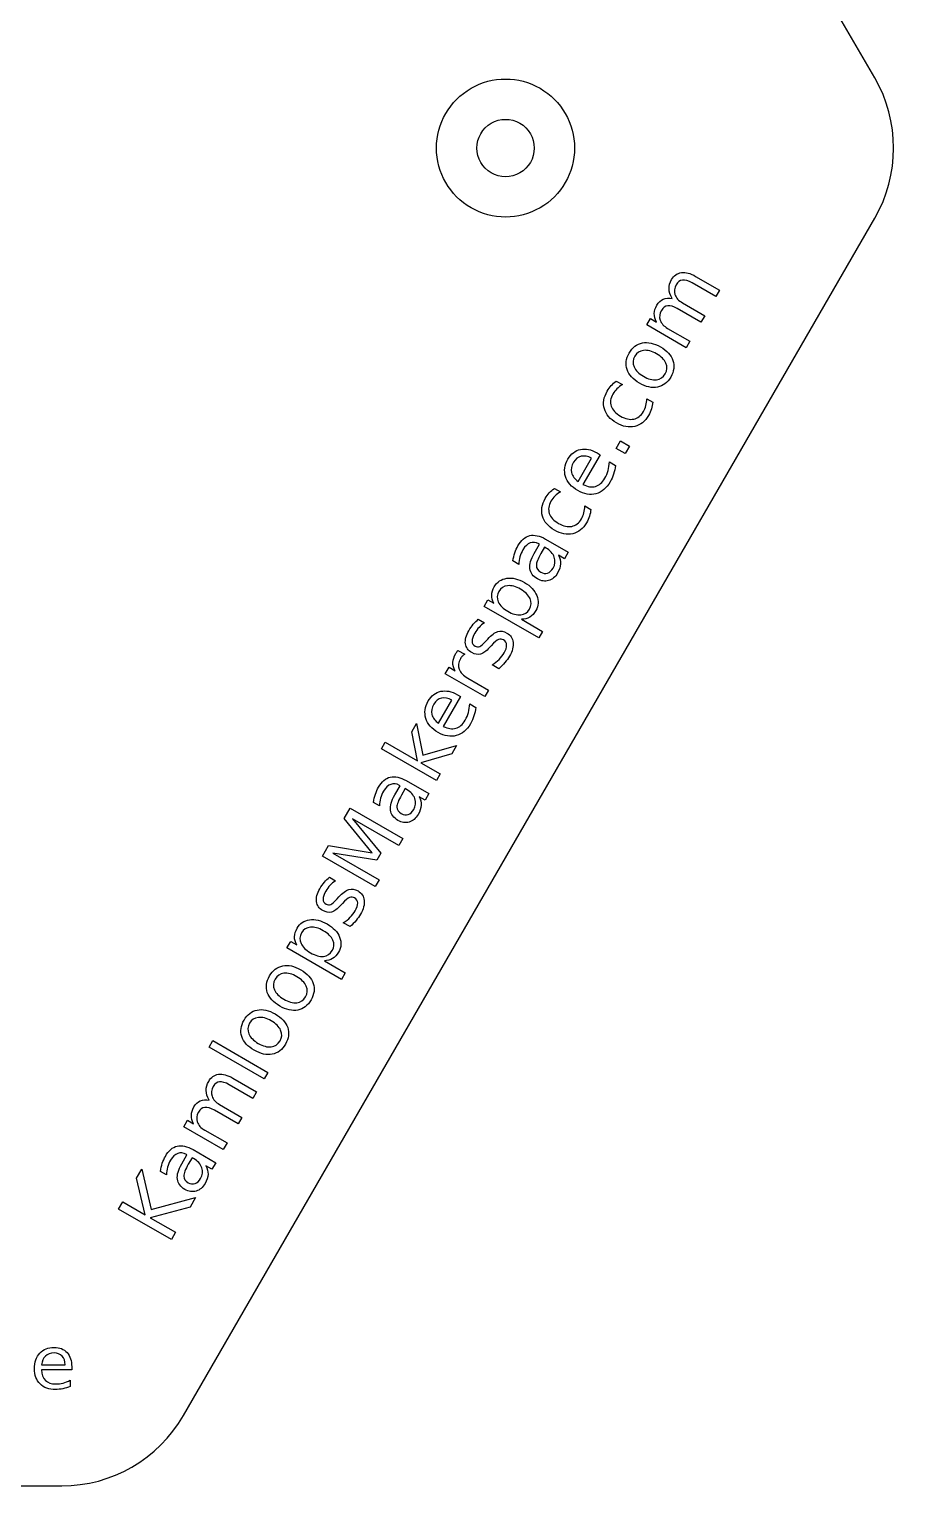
# Model space of a CAD drawing. Extents: x 0 to 264, y -3 to 282.
# Drawn here: x 62.16 to 86.96, y 134.18 to 175.67 of the extents above; entities that cross this region are included whole.
import ezdxf

# ---------------------------------------------------------------- set-up
doc = ezdxf.new("R2010")
doc.units = 0
doc.layers.add('Layer_1', color=7, linetype='CONTINUOUS')

msp = doc.modelspace()

# ---------------------------------------------------------------- linework, layer by layer
at = {"layer": 'Layer_1', "color": 7}
for p, q in [((86.241596, 174.288169), (66.550996, 208.393289)), ((74.908991, 172.288159), (74.908991, 172.288159)), ((66.550996, 136.183049), (86.241596, 170.288169)), ((23.705706, 134.183049), (63.086896, 134.183049))]:
    msp.add_line(p, q, dxfattribs=at)
at = {"layer": 'Layer_1', "color": 5}
msp.add_line((73.760375, 172.288159), (73.760375, 172.288159), dxfattribs=at)
at = {"layer": 'Layer_1', "color": 3}
for p, q in [((81.140674, 168.633449), (81.819972, 168.241256)), ((81.712641, 168.055353), (81.039371, 168.444065)), ((81.819972, 168.241256), (81.712641, 168.055353)), ((80.471945, 168.006596), (80.471949, 168.006617)), ((81.292015, 167.326808), (80.618745, 167.71552)), ((80.763256, 167.879958), (81.399347, 167.512711)), ((79.745922, 167.248044), (79.853253, 167.433948)), ((80.871386, 166.598257), (79.745922, 167.248044)), ((79.853253, 167.433948), (80.028102, 167.332999)), ((81.399347, 167.512711), (81.292015, 167.326808)), ((80.342627, 167.151408), (80.978718, 166.784161)), ((79.248277, 166.448769), (79.248277, 166.448769)), ((80.978718, 166.784161), (80.871386, 166.598257)), ((79.405042, 166.358261), (79.405042, 166.358261)), ((78.879977, 165.648494), (78.880017, 165.64847)), ((78.880017, 165.64847), (79.052859, 165.54868)), ((79.748245, 165.147199), (79.919073, 165.048572)), ((78.876229, 163.731998), (78.998647, 163.944032)), ((78.998647, 163.944032), (79.253888, 163.796668)), ((78.42266, 163.554406), (77.931836, 162.704274)), ((78.332213, 163.606625), (78.332219, 163.606622)), ((78.332219, 163.606622), (78.42266, 163.554406)), ((79.13147, 163.584634), (78.876229, 163.731998)), ((79.253888, 163.796668), (79.13147, 163.584634)), ((77.791646, 162.793258), (78.171229, 163.45304)), ((78.68411, 163.34584), (78.858959, 163.244891)), ((77.116264, 162.593654), (77.116305, 162.59363)), ((77.116305, 162.59363), (77.289146, 162.49384)), ((77.984532, 162.092359), (78.15536, 161.993731)), ((76.543623, 160.743012), (76.693305, 161.002268)), ((76.693305, 161.002268), (76.675187, 161.012729)), ((76.868364, 161.147728), (77.510482, 160.777)), ((76.868398, 161.147708), (76.868364, 161.147728)), ((76.838014, 160.91872), (76.731816, 160.734846)), ((76.879197, 160.894943), (76.838014, 160.91872)), ((77.403732, 160.592103), (77.232904, 160.690731)), ((77.510482, 160.777), (77.403732, 160.592103)), ((76.105835, 160.430352), (75.935007, 160.52898)), ((75.118511, 159.233135), (75.225843, 159.419038)), ((75.225843, 159.419038), (75.396671, 159.320411)), ((76.152762, 159.722623), (76.152762, 159.722623)), ((76.672053, 158.336197), (75.118511, 159.233135)), ((74.950354, 158.865299), (75.125202, 158.76435)), ((74.950362, 158.865287), (74.950354, 158.865299)), ((76.18247, 158.86673), (76.182487, 158.86672)), ((76.182487, 158.86672), (76.779385, 158.522101)), ((76.779385, 158.522101), (76.672053, 158.336197)), ((75.173255, 158.248893), (75.223899, 158.304067)), ((75.320657, 158.114218), (75.268457, 158.058608)), ((74.372009, 157.979965), (74.562658, 157.871221)), ((74.009261, 157.311789), (74.116592, 157.497693)), ((75.134725, 156.662002), (74.009261, 157.311789)), ((74.116592, 157.497693), (74.291441, 157.396744)), ((75.5397, 157.45852), (75.348769, 157.568754)), ((74.649174, 157.190207), (75.242057, 156.847906)), ((75.242057, 156.847906), (75.134725, 156.662002)), ((73.814013, 155.903795), (74.193597, 156.563578)), ((74.445028, 156.664944), (73.954207, 155.814817)), ((74.354581, 156.717163), (74.354586, 156.71716)), ((74.354586, 156.71716), (74.445028, 156.664944)), ((74.706481, 156.456384), (74.881329, 156.355435)), ((73.056594, 155.661789), (73.192933, 155.897935)), ((73.223437, 154.829893), (73.056594, 155.661789)), ((73.192933, 155.897935), (73.374867, 154.997031)), ((72.19262, 155.177163), (72.299952, 155.363067)), ((72.299952, 155.363067), (73.223437, 154.829893)), ((73.374867, 154.997031), (74.332903, 155.273271)), ((74.332903, 155.273271), (74.193662, 155.032099)), ((73.756216, 154.274421), (72.19262, 155.177163)), ((74.193662, 155.032099), (73.313878, 154.777677)), ((73.313878, 154.777677), (73.863548, 154.460325)), ((73.863548, 154.460325), (73.756216, 154.274421)), ((72.572954, 153.865611), (72.722636, 154.124868)), ((72.722636, 154.124868), (72.704518, 154.135328)), ((72.867345, 154.04132), (72.761147, 153.857446)), ((72.908528, 154.017543), (72.867345, 154.04132)), ((72.897695, 154.270327), (73.539813, 153.8996)), ((72.897729, 154.270307), (72.897695, 154.270327)), ((72.135166, 153.552952), (71.964338, 153.65158)), ((73.433063, 153.714703), (73.262235, 153.81333)), ((73.539813, 153.8996), (73.433063, 153.714703)), ((71.128084, 153.187124), (71.302715, 153.489594)), ((71.926834, 152.212806), (71.128084, 153.187124)), ((71.302715, 153.489594), (72.803001, 152.623403)), ((72.688709, 152.425444), (71.371307, 153.186046)), ((71.371307, 153.186046), (72.176942, 152.205069)), ((70.510206, 152.116929), (70.684837, 152.419398)), ((70.684837, 152.419398), (71.926834, 152.212806)), ((72.803001, 152.623403), (72.688709, 152.425444)), ((72.010492, 151.250738), (70.510206, 152.116929)), ((72.05917, 152.001082), (70.806801, 152.208294)), ((70.806801, 152.208294), (72.124203, 151.447691)), ((72.176942, 152.205069), (72.05917, 152.001082)), ((70.708166, 151.517615), (70.883015, 151.416666)), ((70.708174, 151.517602), (70.708166, 151.517615)), ((72.124203, 151.447691), (72.010492, 151.250738)), ((70.931068, 150.901209), (70.981712, 150.956383)), ((71.078469, 150.766534), (71.026269, 150.710924)), ((71.297509, 150.11083), (71.106578, 150.221064)), ((70.536737, 149.995382), (70.536737, 149.995382)), ((69.502486, 149.505893), (69.609818, 149.691797)), ((71.056028, 148.608956), (69.502486, 149.505893)), ((69.609818, 149.691797), (69.780646, 149.593169)), ((70.566444, 149.139489), (70.566462, 149.139479)), ((70.566462, 149.139479), (71.16336, 148.794859)), ((69.004832, 148.706601), (69.004832, 148.706601)), ((69.161597, 148.616093), (69.161597, 148.616093)), ((71.16336, 148.794859), (71.056028, 148.608956)), ((68.278464, 147.448494), (68.278464, 147.448494)), ((68.435229, 147.357986), (68.435229, 147.357986)), ((67.28614, 146.67889), (67.392891, 146.863788)), ((68.849736, 145.776148), (67.28614, 146.67889)), ((67.392891, 146.863788), (68.956487, 145.961045)), ((67.956937, 145.798547), (68.636236, 145.406354)), ((68.956487, 145.961045), (68.849736, 145.776148)), ((68.528904, 145.22045), (67.855634, 145.609163)), ((68.636236, 145.406354), (68.528904, 145.22045)), ((67.288208, 145.171694), (67.288212, 145.171714)), ((68.108278, 144.491905), (67.435008, 144.880618)), ((67.579519, 145.045056), (68.21561, 144.677809)), ((66.562185, 144.413142), (66.669516, 144.599045)), ((67.687649, 143.763354), (66.562185, 144.413142)), ((66.669516, 144.599045), (66.844365, 144.498096)), ((68.21561, 144.677809), (68.108278, 144.491905)), ((67.15889, 144.316505), (67.794981, 143.949258)), ((66.504397, 143.354562), (66.654079, 143.613818)), ((66.654079, 143.613818), (66.635961, 143.624279)), ((66.829138, 143.759278), (67.471256, 143.38855)), ((66.829172, 143.759258), (66.829138, 143.759278)), ((67.794981, 143.949258), (67.687649, 143.763354)), ((65.214432, 142.944379), (65.365276, 143.205648)), ((65.365276, 143.205648), (65.634767, 142.057237)), ((66.798788, 143.53027), (66.69259, 143.346396)), ((66.839971, 143.506493), (66.798788, 143.53027)), ((67.364506, 143.203653), (67.193678, 143.302281)), ((67.471256, 143.38855), (67.364506, 143.203653)), ((65.459797, 141.905024), (65.214432, 142.944379)), ((66.066609, 143.041902), (65.895781, 143.14053)), ((65.634767, 142.057237), (66.89631, 142.392714)), ((66.89631, 142.392714), (66.741986, 142.125416)), ((64.708525, 142.068122), (64.82572, 142.271109)), ((66.208811, 141.201932), (64.708525, 142.068122)), ((64.82572, 142.271109), (65.459797, 141.905024)), ((66.741986, 142.125416), (65.603494, 141.82206)), ((65.603494, 141.82206), (66.326006, 141.404918)), ((66.326006, 141.404918), (66.208811, 141.201932)), ((63.372007, 137.483738), (62.507766, 137.483738)), ((62.513894, 137.629833), (63.184041, 137.630852)), ((63.372007, 137.575676), (63.372007, 137.483738)), ((63.372007, 137.575676), (63.372007, 137.575676)), ((63.328079, 137.19258), (63.328079, 137.014832))]:
    msp.add_line(p, q, dxfattribs=at)
at = {"layer": 'Layer_1', "color": 5}
for points in [[(74.743337, 173.990699), (75.351596, 174.341877), (76.101001, 174.341877), (76.709261, 173.990699)], [(73.760375, 172.288159), (73.760375, 172.990516), (74.135077, 173.63952), (74.743337, 173.990699)], [(76.709261, 173.990699), (77.31752, 173.63952), (77.692223, 172.990516), (77.692223, 172.288159)], [(74.743337, 170.585619), (74.135077, 170.936797), (73.760375, 171.585802), (73.760375, 172.288159)], [(77.692223, 172.288159), (77.692223, 171.585802), (77.31752, 170.936797), (76.709261, 170.585619)], [(76.709261, 170.585619), (76.101001, 170.23444), (75.351596, 170.23444), (74.743337, 170.585619)]]:
    msp.add_open_spline(points, degree=3, dxfattribs=at)
at = {"layer": 'Layer_1', "color": 7}
for points in [[(86.241596, 170.288169), (86.956127, 171.525773), (86.956127, 173.050564), (86.241596, 174.288169)], [(75.317645, 172.995968), (75.570521, 173.141966), (75.882076, 173.141966), (76.134952, 172.995968)], [(74.908991, 172.288159), (74.908991, 172.580155), (75.064769, 172.84997), (75.317645, 172.995968)], [(76.134952, 172.995968), (76.387828, 172.84997), (76.543606, 172.580155), (76.543606, 172.288159)], [(75.317645, 171.58035), (75.064769, 171.726348), (74.908991, 171.996163), (74.908991, 172.288159)], [(76.543606, 172.288159), (76.543606, 171.996163), (76.387828, 171.726348), (76.134952, 171.58035)], [(76.134952, 171.58035), (75.882076, 171.434352), (75.570521, 171.434352), (75.317645, 171.58035)], [(63.086896, 134.183049), (64.515957, 134.183049), (65.836465, 134.945445), (66.550996, 136.183049)]]:
    msp.add_open_spline(points, degree=3, dxfattribs=at)
at = {"layer": 'Layer_1', "color": 3}
for points in [[(80.383781, 168.278596), (80.381386, 168.36573), (80.405328, 168.452839), (80.455607, 168.539925)], [(80.455607, 168.539925), (80.523293, 168.657162), (80.616709, 168.723814), (80.735852, 168.739882)], [(80.766129, 168.525438), (80.691826, 168.517414), (80.63205, 168.474215), (80.586801, 168.395841)], [(80.735852, 168.739882), (80.854331, 168.756339), (80.989272, 168.720862), (81.140674, 168.633449)], [(81.039371, 168.444065), (80.931513, 168.506337), (80.840433, 168.533461), (80.766129, 168.525438)], [(80.471949, 168.006617), (80.415566, 168.100803), (80.386176, 168.191463), (80.383781, 168.278596)], [(80.586801, 168.395841), (80.531492, 168.300043), (80.519608, 168.205972), (80.551148, 168.113628)], [(80.551148, 168.113628), (80.582687, 168.02128), (80.653389, 167.94339), (80.763256, 167.879958)], [(79.962963, 167.572924), (79.964176, 167.650827), (79.988182, 167.730309), (80.034984, 167.811371)], [(80.034984, 167.811371), (80.08217, 167.8931), (80.142969, 167.950446), (80.21738, 167.983408)], [(80.165013, 167.665283), (80.110476, 167.570823), (80.099314, 167.477228), (80.131526, 167.384496)], [(80.345504, 167.796893), (80.2712, 167.788869), (80.211037, 167.744999), (80.165013, 167.665283)], [(80.21738, 167.983408), (80.292179, 168.017041), (80.377034, 168.024771), (80.471945, 168.006596)], [(80.618745, 167.71552), (80.510216, 167.778179), (80.419136, 167.805304), (80.345504, 167.796893)], [(80.028102, 167.332999), (79.983468, 167.415044), (79.961755, 167.495019), (79.962963, 167.572924)], [(80.131526, 167.384496), (80.163064, 167.292148), (80.233431, 167.214452), (80.342627, 167.151408)], [(79.18574, 165.978418), (79.134219, 166.130536), (79.155065, 166.28732), (79.248277, 166.448769)], [(79.248277, 166.448769), (79.341105, 166.609551), (79.466268, 166.705662), (79.623767, 166.737102)], [(79.657794, 166.524518), (79.54615, 166.512158), (79.461899, 166.456739), (79.405042, 166.358261)], [(79.623767, 166.737102), (79.781262, 166.768545), (79.952458, 166.730891), (80.137355, 166.624141)], [(80.024222, 166.428189), (79.890911, 166.505156), (79.768768, 166.537266), (79.657794, 166.524518)], [(80.291872, 166.158434), (80.247425, 166.260914), (80.158208, 166.350832), (80.024222, 166.428189)], [(80.137355, 166.624141), (80.321585, 166.517776), (80.439794, 166.388341), (80.491983, 166.235838)], [(79.540943, 165.591125), (79.356046, 165.697875), (79.237645, 165.826973), (79.18574, 165.978418)], [(79.405042, 166.358261), (79.347801, 166.259115), (79.341403, 166.158302), (79.385851, 166.055822)], [(79.385851, 166.055822), (79.429627, 165.95373), (79.518841, 165.863812), (79.653495, 165.78607)], [(80.273258, 165.856996), (80.330115, 165.955474), (80.336319, 166.055954), (80.291872, 166.158434)], [(80.491983, 166.235838), (80.5435, 166.083722), (80.522845, 165.927273), (80.430017, 165.766491)], [(78.736607, 165.520914), (78.779324, 165.568601), (78.827114, 165.611128), (78.879977, 165.648494)], [(80.053956, 165.477153), (79.896177, 165.446769), (79.725173, 165.48476), (79.540943, 165.591125)], [(79.653495, 165.78607), (79.788152, 165.708326), (79.910774, 165.675492), (80.02136, 165.687569)], [(80.02136, 165.687569), (80.131663, 165.700704), (80.215629, 165.75718), (80.273258, 165.856996)], [(80.430017, 165.766491), (80.336805, 165.605042), (80.211451, 165.508596), (80.053956, 165.477153)], [(78.540394, 164.858427), (78.49362, 165.02031), (78.520901, 165.18901), (78.622237, 165.364528)], [(78.622237, 165.364528), (78.655112, 165.42147), (78.693236, 165.473599), (78.736607, 165.520914)], [(78.783702, 165.282027), (78.714467, 165.16211), (78.698889, 165.046945), (78.736966, 164.936531)], [(78.897456, 165.428048), (78.852561, 165.384292), (78.814643, 165.335619), (78.783702, 165.282027)], [(79.052859, 165.54868), (78.993893, 165.513054), (78.942092, 165.472843), (78.897456, 165.428048)], [(79.722476, 164.951722), (79.738307, 165.013148), (79.746896, 165.078307), (79.748245, 165.147199)], [(78.886473, 164.457642), (78.702918, 164.563618), (78.587558, 164.697213), (78.540394, 164.858427)], [(78.736966, 164.936531), (78.774377, 164.826503), (78.861749, 164.731844), (78.999082, 164.652555)], [(79.377078, 164.566963), (79.49107, 164.589579), (79.582683, 164.660845), (79.651917, 164.780763)], [(79.651917, 164.780763), (79.682858, 164.834354), (79.706378, 164.891341), (79.722476, 164.951722)], [(79.880486, 164.856477), (79.86081, 164.794592), (79.832987, 164.732497), (79.797016, 164.670194)], [(79.919073, 165.048572), (79.913409, 164.98306), (79.900546, 164.919029), (79.880486, 164.856477)], [(79.404013, 164.358473), (79.239865, 164.320156), (79.067351, 164.353212), (78.886473, 164.457642)], [(78.999082, 164.652555), (79.136416, 164.573265), (79.262414, 164.544735), (79.377078, 164.566963)], [(79.797016, 164.670194), (79.699161, 164.500704), (79.56816, 164.396797), (79.404013, 164.358473)], [(77.504869, 163.42911), (77.592281, 163.580513), (77.710226, 163.671857), (77.858704, 163.703143)], [(77.879733, 163.507442), (77.787727, 163.487318), (77.715423, 163.431701), (77.662822, 163.340593)], [(77.858704, 163.703143), (78.006896, 163.735493), (78.164733, 163.70332), (78.332213, 163.606625)], [(78.171229, 163.45304), (78.069185, 163.50991), (77.97202, 163.528044), (77.879733, 163.507442)], [(77.435013, 162.932163), (77.384116, 163.094642), (77.407401, 163.260291), (77.504869, 163.42911)], [(77.662822, 163.340593), (77.603258, 163.237425), (77.584632, 163.137867), (77.606944, 163.041918)], [(78.554801, 162.880541), (78.5958, 162.951553), (78.62674, 163.025245), (78.647623, 163.101618)], [(78.647623, 163.101618), (78.668892, 163.178662), (78.681055, 163.26007), (78.68411, 163.34584)], [(78.858959, 163.244891), (78.848813, 163.162319), (78.830995, 163.081946), (78.805503, 163.003771)], [(77.787276, 162.530492), (77.60305, 162.636855), (77.485629, 162.770745), (77.435013, 162.932163)], [(77.606944, 163.041918), (77.629643, 162.946632), (77.69121, 162.863745), (77.791646, 162.793258)], [(77.931836, 162.704274), (78.063769, 162.638839), (78.182954, 162.620943), (78.289391, 162.650584)], [(78.289391, 162.650584), (78.395552, 162.681295), (78.484022, 162.757948), (78.554801, 162.880541)], [(78.705172, 162.778985), (78.601517, 162.599448), (78.467074, 162.48726), (78.301844, 162.442419)], [(78.805503, 163.003771), (78.780002, 162.925596), (78.746558, 162.850667), (78.705172, 162.778985)], [(76.776684, 161.803592), (76.729911, 161.965475), (76.757192, 162.134176), (76.858527, 162.309693)], [(76.858527, 162.309693), (76.891403, 162.366636), (76.929525, 162.418763), (76.972894, 162.466074)], [(76.972894, 162.466074), (77.015613, 162.513765), (77.063403, 162.556291), (77.116264, 162.593654)], [(77.133743, 162.373208), (77.08885, 162.329456), (77.050932, 162.280782), (77.019989, 162.227187)], [(77.289146, 162.49384), (77.23018, 162.458213), (77.178379, 162.418002), (77.133743, 162.373208)], [(78.301844, 162.442419), (78.137001, 162.39825), (77.965478, 162.427607), (77.787276, 162.530492)], [(77.019989, 162.227187), (76.950757, 162.107274), (76.93518, 161.99211), (76.973257, 161.881697)], [(76.973257, 161.881697), (77.010667, 161.771669), (77.098039, 161.67701), (77.235373, 161.59772)], [(77.888205, 161.725922), (77.919148, 161.779518), (77.942667, 161.836504), (77.958763, 161.896882)], [(77.958763, 161.896882), (77.974594, 161.958308), (77.983184, 162.023467), (77.984532, 162.092359)], [(78.15536, 161.993731), (78.149698, 161.928224), (78.136836, 161.864192), (78.116773, 161.801636)], [(77.122763, 161.402808), (76.939208, 161.508784), (76.823849, 161.642378), (76.776684, 161.803592)], [(77.235373, 161.59772), (77.372706, 161.518431), (77.498705, 161.4899), (77.613368, 161.512129)], [(77.613368, 161.512129), (77.727361, 161.534744), (77.818973, 161.606009), (77.888205, 161.725922)], [(78.033304, 161.615354), (77.935449, 161.445864), (77.804449, 161.341959), (77.640304, 161.303639)], [(78.116773, 161.801636), (78.097098, 161.739751), (78.069275, 161.677657), (78.033304, 161.615354)], [(76.077696, 160.957082), (76.171684, 161.119873), (76.28409, 161.217094), (76.414915, 161.248745)], [(76.429496, 161.042035), (76.3505, 161.013504), (76.2818, 160.948659), (76.223396, 160.847501)], [(76.414915, 161.248745), (76.545738, 161.280402), (76.696899, 161.246723), (76.868398, 161.147708)], [(76.675187, 161.012729), (76.590106, 161.06185), (76.508209, 161.071619), (76.429496, 161.042035)], [(77.640304, 161.303639), (77.476156, 161.265321), (77.303642, 161.298378), (77.122763, 161.402808)], [(75.935007, 160.52898), (75.94796, 160.611721), (75.966437, 160.68859), (75.990438, 160.759588)], [(75.990438, 160.759588), (76.013799, 160.830957), (76.042885, 160.896788), (76.077696, 160.957082)], [(76.138028, 160.64624), (76.118246, 160.576379), (76.107516, 160.504416), (76.105835, 160.430352)], [(76.223396, 160.847501), (76.186265, 160.783188), (76.157809, 160.716101), (76.138028, 160.64624)], [(76.420787, 160.307467), (76.405595, 160.429679), (76.446541, 160.57486), (76.543623, 160.743012)], [(76.731816, 160.734846), (76.645564, 160.585453), (76.602889, 160.472087), (76.603791, 160.394748)], [(77.115649, 160.633821), (77.078599, 160.738283), (76.999782, 160.825324), (76.879197, 160.894943)], [(77.082034, 160.32497), (77.14121, 160.427467), (77.152415, 160.530418), (77.115649, 160.633821)], [(77.232904, 160.690731), (77.276869, 160.609077), (77.297084, 160.527287), (77.29355, 160.445362)], [(76.634074, 160.015507), (76.507457, 160.088609), (76.436362, 160.185929), (76.420787, 160.307467)], [(76.603791, 160.394748), (76.604694, 160.317408), (76.646345, 160.254952), (76.728745, 160.207378)], [(76.728745, 160.207378), (76.794396, 160.169474), (76.859027, 160.160745), (76.922638, 160.181189)], [(76.922638, 160.181189), (76.98597, 160.202684), (77.039102, 160.250611), (77.082034, 160.32497)], [(77.208368, 160.186377), (77.141843, 160.071153), (77.056699, 159.997941), (76.952935, 159.96674)], [(77.29355, 160.445362), (77.289365, 160.363817), (77.260971, 160.277489), (77.208368, 160.186377)], [(75.332651, 159.552987), (75.334251, 159.631561), (75.358837, 159.712048), (75.406411, 159.794448)], [(75.406411, 159.794448), (75.485316, 159.931115), (75.603592, 160.010657), (75.761239, 160.033074)], [(75.784474, 159.822703), (75.674662, 159.811969), (75.591521, 159.757696), (75.535049, 159.659885)], [(75.761239, 160.033074), (75.919277, 160.056167), (76.086723, 160.016659), (76.263579, 159.914551)], [(76.152762, 159.722623), (76.01677, 159.801138), (75.894008, 159.834498), (75.784474, 159.822703)], [(76.263579, 159.914551), (76.440439, 159.812441), (76.558379, 159.687181), (76.617399, 159.53877)], [(76.952935, 159.96674), (76.848889, 159.936593), (76.742602, 159.952848), (76.634074, 160.015507)], [(75.396671, 159.320411), (75.352111, 159.397944), (75.330771, 159.47547), (75.332651, 159.552987)], [(75.535049, 159.659885), (75.47858, 159.562078), (75.472957, 159.462605), (75.518179, 159.361467)], [(75.518179, 159.361467), (75.563119, 159.261382), (75.653585, 159.172082), (75.789576, 159.093567)], [(76.424585, 159.453135), (76.379365, 159.554277), (76.288757, 159.644106), (76.152762, 159.722623)], [(76.407286, 159.156299), (76.463757, 159.25411), (76.469523, 159.353056), (76.424585, 159.453135)], [(76.617399, 159.53877), (76.676805, 159.391037), (76.667056, 159.248837), (76.588151, 159.11217)], [(75.789576, 159.093567), (75.925572, 159.01505), (76.048476, 158.981161), (76.15829, 158.991899)], [(76.15829, 158.991899), (76.267818, 159.003692), (76.350816, 159.058492), (76.407286, 159.156299)], [(76.416898, 158.926997), (76.350039, 158.886996), (76.271896, 158.866907), (76.18247, 158.86673)], [(76.588151, 159.11217), (76.540578, 159.02977), (76.483493, 158.968046), (76.416898, 158.926997)], [(74.584308, 158.17089), (74.570015, 158.279187), (74.602706, 158.402336), (74.68238, 158.540337)], [(74.68238, 158.540337), (74.721834, 158.608672), (74.763988, 158.670085), (74.808843, 158.724575)], [(74.808843, 158.724575), (74.8537, 158.779069), (74.900873, 158.825973), (74.950362, 158.865287)], [(74.970924, 158.636366), (74.925014, 158.587843), (74.884654, 158.533434), (74.849843, 158.47314)], [(75.125202, 158.76435), (75.068229, 158.727568), (75.016802, 158.684907), (74.970924, 158.636366)], [(75.223899, 158.304067), (75.327852, 158.41912), (75.421475, 158.489223), (75.504769, 158.514378)], [(75.504769, 158.514378), (75.587784, 158.540589), (75.67518, 158.5272), (75.76696, 158.474211)], [(74.764523, 157.916782), (74.658674, 157.977894), (74.598603, 158.062596), (74.584308, 158.17089)], [(74.849843, 158.47314), (74.796855, 158.381361), (74.771089, 158.304233), (74.772546, 158.241758)], [(74.772546, 158.241758), (74.774391, 158.179954), (74.803445, 158.13281), (74.859709, 158.100326)], [(74.859709, 158.100326), (74.902583, 158.075573), (74.94589, 158.072452), (74.989631, 158.090963)], [(74.989631, 158.090963), (75.032701, 158.109861), (75.093909, 158.162505), (75.173255, 158.248893)], [(75.526251, 158.29162), (75.480121, 158.27362), (75.411589, 158.214486), (75.320657, 158.114218)], [(75.671399, 158.276151), (75.621155, 158.305159), (75.572773, 158.310316), (75.526251, 158.29162)], [(75.757403, 158.132711), (75.754337, 158.197005), (75.725669, 158.244818), (75.671399, 158.276151)], [(75.685599, 157.906195), (75.73588, 157.993285), (75.759815, 158.06879), (75.757403, 158.132711)], [(75.76696, 158.474211), (75.87147, 158.413872), (75.930225, 158.324569), (75.943225, 158.206302)], [(75.943225, 158.206302), (75.956613, 158.088705), (75.921535, 157.957557), (75.837993, 157.812858)], [(74.227306, 157.636082), (74.229763, 157.717735), (74.256712, 157.803111), (74.308153, 157.89221)], [(74.308153, 157.89221), (74.315503, 157.904941), (74.324587, 157.91846), (74.335404, 157.932768)], [(74.335404, 157.932768), (74.345454, 157.947518), (74.357656, 157.963251), (74.372009, 157.979965)], [(74.441648, 157.742787), (74.381312, 157.63828), (74.369065, 157.538163), (74.40491, 157.442434)], [(74.497093, 157.817966), (74.477148, 157.797322), (74.458666, 157.772263), (74.441648, 157.742787)], [(74.562658, 157.871221), (74.538618, 157.857389), (74.516763, 157.839637), (74.497093, 157.817966)], [(75.014617, 157.87422), (74.934977, 157.852314), (74.851612, 157.866501), (74.764523, 157.916782)], [(75.268457, 158.058608), (75.178199, 157.957977), (75.093585, 157.896514), (75.014617, 157.87422)], [(75.348769, 157.568754), (75.423728, 157.616585), (75.489397, 157.66844), (75.545775, 157.724319)], [(75.545775, 157.724319), (75.601475, 157.78059), (75.648083, 157.841215), (75.685599, 157.906195)], [(75.837993, 157.812858), (75.803182, 157.752564), (75.760805, 157.693067), (75.710861, 157.634367)], [(74.291441, 157.396744), (74.245539, 157.475053), (74.22416, 157.554832), (74.227306, 157.636082)], [(74.40491, 157.442434), (74.440469, 157.34777), (74.52189, 157.263694), (74.649174, 157.190207)], [(75.710861, 157.634367), (75.661954, 157.575959), (75.6049, 157.517343), (75.5397, 157.45852)], [(73.881074, 156.813686), (74.029265, 156.846033), (74.1871, 156.813858), (74.354581, 156.717163)], [(73.45738, 156.0427), (73.406483, 156.20518), (73.429768, 156.370829), (73.527236, 156.539648)], [(73.527236, 156.539648), (73.614648, 156.691051), (73.732594, 156.782397), (73.881074, 156.813686)], [(73.685192, 156.451136), (73.625628, 156.347968), (73.607001, 156.248408), (73.629311, 156.152456)], [(73.902104, 156.617986), (73.810097, 156.597861), (73.737794, 156.542245), (73.685192, 156.451136)], [(74.193597, 156.563578), (74.091552, 156.620448), (73.994388, 156.638584), (73.902104, 156.617986)], [(74.669993, 156.212162), (74.691261, 156.289202), (74.703423, 156.370609), (74.706481, 156.456384)], [(73.809643, 155.64103), (73.625417, 155.747393), (73.507996, 155.881283), (73.45738, 156.0427)], [(73.629311, 156.152456), (73.652013, 156.057173), (73.71358, 155.974286), (73.814013, 155.903795)], [(74.577172, 155.991085), (74.618168, 156.062093), (74.649109, 156.135785), (74.669993, 156.212162)], [(74.827871, 156.114308), (74.802369, 156.036134), (74.768927, 155.961207), (74.727543, 155.889528)], [(74.881329, 156.355435), (74.871184, 156.272863), (74.853364, 156.192488), (74.827871, 156.114308)], [(74.324211, 155.552957), (74.159368, 155.508788), (73.987845, 155.538145), (73.809643, 155.64103)], [(73.954207, 155.814817), (74.086139, 155.749383), (74.205323, 155.731484), (74.311758, 155.761122)], [(74.311758, 155.761122), (74.417919, 155.791833), (74.50639, 155.868487), (74.577172, 155.991085)], [(74.727543, 155.889528), (74.623885, 155.709988), (74.489441, 155.597798), (74.324211, 155.552957)], [(72.107027, 154.079681), (72.201012, 154.242468), (72.313419, 154.339689), (72.444246, 154.371344)], [(72.444246, 154.371344), (72.575069, 154.403001), (72.72623, 154.369322), (72.897729, 154.270307)], [(72.019769, 153.882188), (72.04313, 153.953556), (72.072216, 154.019387), (72.107027, 154.079681)], [(72.252727, 153.9701), (72.215596, 153.905787), (72.18714, 153.8387), (72.167359, 153.768839)], [(72.458826, 154.164635), (72.379831, 154.136104), (72.311131, 154.071259), (72.252727, 153.9701)], [(72.704518, 154.135328), (72.619437, 154.184449), (72.53754, 154.194218), (72.458826, 154.164635)], [(73.14498, 153.756421), (73.10793, 153.860883), (73.029113, 153.947923), (72.908528, 154.017543)], [(71.964338, 153.65158), (71.977289, 153.734316), (71.995766, 153.811186), (72.019769, 153.882188)], [(72.167359, 153.768839), (72.147575, 153.698974), (72.136844, 153.627012), (72.135166, 153.552952)], [(72.450118, 153.430067), (72.434926, 153.552278), (72.475872, 153.69746), (72.572954, 153.865611)], [(72.761147, 153.857446), (72.674895, 153.708053), (72.63222, 153.594686), (72.633122, 153.517347)], [(73.111364, 153.44757), (73.170541, 153.550067), (73.181746, 153.653017), (73.14498, 153.756421)], [(73.322881, 153.567962), (73.318694, 153.486413), (73.2903, 153.400084), (73.237699, 153.308976)], [(73.262235, 153.81333), (73.306198, 153.731672), (73.326413, 153.649883), (73.322881, 153.567962)], [(72.663405, 153.138106), (72.536788, 153.211208), (72.465693, 153.308528), (72.450118, 153.430067)], [(72.633122, 153.517347), (72.634025, 153.440008), (72.675676, 153.377551), (72.758076, 153.329977)], [(72.982263, 153.089334), (72.878219, 153.05919), (72.771933, 153.075447), (72.663405, 153.138106)], [(72.758076, 153.329977), (72.823727, 153.292074), (72.888357, 153.283342), (72.951965, 153.303783)], [(72.951965, 153.303783), (73.015298, 153.325278), (73.068431, 153.373207), (73.111364, 153.44757)], [(73.237699, 153.308976), (73.171174, 153.193752), (73.086029, 153.120538), (72.982263, 153.089334)], [(70.566656, 151.37689), (70.611513, 151.431384), (70.658686, 151.478288), (70.708174, 151.517602)], [(70.34212, 150.823206), (70.327827, 150.931503), (70.360518, 151.054652), (70.440193, 151.192653)], [(70.440193, 151.192653), (70.479644, 151.260984), (70.521798, 151.322397), (70.566656, 151.37689)], [(70.607656, 151.125456), (70.554667, 151.033676), (70.528901, 150.956549), (70.530359, 150.894074)], [(70.728736, 151.288682), (70.682827, 151.240158), (70.642467, 151.18575), (70.607656, 151.125456)], [(70.883015, 151.416666), (70.826041, 151.379884), (70.774615, 151.337222), (70.728736, 151.288682)], [(70.981712, 150.956383), (71.085664, 151.071435), (71.179288, 151.141539), (71.262582, 151.166693)], [(71.262582, 151.166693), (71.345596, 151.192904), (71.432993, 151.179515), (71.524772, 151.126526)], [(71.524772, 151.126526), (71.629282, 151.066188), (71.688038, 150.976884), (71.701038, 150.858617)], [(70.522335, 150.569098), (70.416487, 150.630209), (70.356415, 150.714912), (70.34212, 150.823206)], [(70.530359, 150.894074), (70.532203, 150.83227), (70.561258, 150.785126), (70.617522, 150.752642)], [(70.617522, 150.752642), (70.660395, 150.727889), (70.703703, 150.724767), (70.747444, 150.743278)], [(70.747444, 150.743278), (70.790514, 150.762177), (70.851722, 150.81482), (70.931068, 150.901209)], [(71.026269, 150.710924), (70.936011, 150.610292), (70.851398, 150.54883), (70.772429, 150.526536)], [(71.284064, 150.943936), (71.237911, 150.925897), (71.16938, 150.866763), (71.078469, 150.766534)], [(71.429212, 150.928466), (71.378968, 150.957475), (71.330585, 150.962631), (71.284064, 150.943936)], [(71.515216, 150.785027), (71.51215, 150.84932), (71.483482, 150.897133), (71.429212, 150.928466)], [(71.443412, 150.558511), (71.493693, 150.645601), (71.517628, 150.721106), (71.515216, 150.785027)], [(71.701038, 150.858617), (71.714425, 150.741021), (71.679347, 150.609871), (71.595802, 150.465167)], [(69.790386, 150.067207), (69.869288, 150.20387), (69.987564, 150.283412), (70.145214, 150.305833)], [(70.145214, 150.305833), (70.303251, 150.328926), (70.470698, 150.289418), (70.647554, 150.18731)], [(70.772429, 150.526536), (70.69279, 150.504629), (70.609425, 150.518817), (70.522335, 150.569098)], [(71.106578, 150.221064), (71.181539, 150.268898), (71.247209, 150.320755), (71.303588, 150.376634)], [(71.46867, 150.286677), (71.419765, 150.228272), (71.362712, 150.169657), (71.297509, 150.11083)], [(71.303588, 150.376634), (71.359287, 150.432905), (71.405895, 150.493531), (71.443412, 150.558511)], [(71.595802, 150.465167), (71.560993, 150.404877), (71.518616, 150.34538), (71.46867, 150.286677)], [(69.780646, 149.593169), (69.736086, 149.670703), (69.714746, 149.748229), (69.716626, 149.825746)], [(69.716626, 149.825746), (69.718225, 149.90432), (69.742812, 149.984807), (69.790386, 150.067207)], [(69.919024, 149.932644), (69.862555, 149.834837), (69.856931, 149.735364), (69.902154, 149.634226)], [(70.168448, 150.095462), (70.058637, 150.084728), (69.975495, 150.030455), (69.919024, 149.932644)], [(70.536737, 149.995382), (70.400745, 150.073897), (70.277982, 150.107257), (70.168448, 150.095462)], [(70.80856, 149.725894), (70.76334, 149.827036), (70.672732, 149.916865), (70.536737, 149.995382)], [(70.647554, 150.18731), (70.824414, 150.0852), (70.942354, 149.95994), (71.001374, 149.811529)], [(71.001374, 149.811529), (71.060778, 149.663792), (71.051028, 149.521592), (70.972126, 149.384929)], [(69.902154, 149.634226), (69.947094, 149.534141), (70.037559, 149.44484), (70.173551, 149.366326)], [(70.542265, 149.264658), (70.651793, 149.276451), (70.734791, 149.331251), (70.79126, 149.429058)], [(70.79126, 149.429058), (70.847732, 149.526869), (70.853498, 149.625814), (70.80856, 149.725894)], [(70.972126, 149.384929), (70.924552, 149.302529), (70.867468, 149.240805), (70.800873, 149.199756)], [(69.004832, 148.706601), (69.097659, 148.867383), (69.222823, 148.963494), (69.380321, 148.994934)], [(69.380321, 148.994934), (69.537817, 149.026377), (69.709013, 148.988723), (69.89391, 148.881973)], [(70.173551, 149.366326), (70.309546, 149.287809), (70.432451, 149.253919), (70.542265, 149.264658)], [(70.800873, 149.199756), (70.734013, 149.159754), (70.655871, 149.139665), (70.566444, 149.139489)], [(68.942295, 148.23625), (68.890774, 148.388368), (68.911619, 148.545152), (69.004832, 148.706601)], [(69.161597, 148.616093), (69.104355, 148.516947), (69.097958, 148.416134), (69.142405, 148.313654)], [(69.414349, 148.78235), (69.302704, 148.76999), (69.218454, 148.714571), (69.161597, 148.616093)], [(69.780777, 148.686021), (69.647466, 148.762988), (69.525323, 148.795098), (69.414349, 148.78235)], [(70.048427, 148.416266), (70.00398, 148.518746), (69.914763, 148.608664), (69.780777, 148.686021)], [(69.89391, 148.881973), (70.07814, 148.775608), (70.196349, 148.646173), (70.248537, 148.49367)], [(69.297498, 147.848957), (69.112601, 147.955707), (68.9942, 148.084805), (68.942295, 148.23625)], [(69.142405, 148.313654), (69.186182, 148.211562), (69.275396, 148.121644), (69.41005, 148.043902)], [(70.029813, 148.114828), (70.086669, 148.213306), (70.092874, 148.313786), (70.048427, 148.416266)], [(70.248537, 148.49367), (70.300055, 148.341554), (70.2794, 148.185105), (70.186572, 148.024323)], [(68.278464, 147.448494), (68.371289, 147.609272), (68.496451, 147.705381), (68.65395, 147.736822)], [(68.65395, 147.736822), (68.811445, 147.768265), (68.982641, 147.730611), (69.167538, 147.62386)], [(69.810511, 147.734985), (69.652732, 147.704601), (69.481728, 147.742592), (69.297498, 147.848957)], [(69.41005, 148.043902), (69.544707, 147.966158), (69.667328, 147.933324), (69.777915, 147.945401)], [(69.777915, 147.945401), (69.888218, 147.958536), (69.972184, 148.015011), (70.029813, 148.114828)], [(70.186572, 148.024323), (70.09336, 147.862874), (69.968006, 147.766428), (69.810511, 147.734985)], [(68.215923, 146.978138), (68.164402, 147.130256), (68.185249, 147.287041), (68.278464, 147.448494)], [(68.435229, 147.357986), (68.377985, 147.258837), (68.371587, 147.158022), (68.416034, 147.055542)], [(68.687981, 147.524244), (68.576336, 147.511884), (68.492085, 147.456464), (68.435229, 147.357986)], [(69.054405, 147.427908), (68.921094, 147.504876), (68.798953, 147.536987), (68.687981, 147.524244)], [(69.322059, 147.158159), (69.277609, 147.260635), (69.188391, 147.350552), (69.054405, 147.427908)], [(69.167538, 147.62386), (69.351768, 147.517495), (69.469977, 147.388061), (69.522166, 147.235557)], [(68.571126, 146.590844), (68.386229, 146.697595), (68.267828, 146.826692), (68.215923, 146.978138)], [(68.416034, 147.055542), (68.45981, 146.953449), (68.549025, 146.863532), (68.683678, 146.78579)], [(69.303445, 146.856721), (69.360301, 146.9552), (69.366506, 147.055679), (69.322059, 147.158159)], [(69.522166, 147.235557), (69.573683, 147.083441), (69.553029, 146.926994), (69.460204, 146.766216)], [(69.084139, 146.476873), (68.92636, 146.446489), (68.755356, 146.484479), (68.571126, 146.590844)], [(68.683678, 146.78579), (68.818335, 146.708046), (68.940957, 146.675212), (69.051543, 146.687288)], [(69.051543, 146.687288), (69.161846, 146.700423), (69.245813, 146.756901), (69.303445, 146.856721)], [(69.460204, 146.766216), (69.366989, 146.604763), (69.241634, 146.508316), (69.084139, 146.476873)], [(67.200044, 145.443694), (67.197649, 145.530827), (67.221591, 145.617937), (67.27187, 145.705023)], [(67.27187, 145.705023), (67.339557, 145.822259), (67.432972, 145.888912), (67.552116, 145.90498)], [(67.582392, 145.690535), (67.508089, 145.682511), (67.448313, 145.639313), (67.403064, 145.560939)], [(67.552116, 145.90498), (67.670594, 145.921437), (67.805535, 145.885959), (67.956937, 145.798547)], [(67.855634, 145.609163), (67.747776, 145.671434), (67.656696, 145.698558), (67.582392, 145.690535)], [(67.288212, 145.171714), (67.231829, 145.265901), (67.20244, 145.35656), (67.200044, 145.443694)], [(67.403064, 145.560939), (67.347755, 145.465141), (67.335871, 145.37107), (67.367411, 145.278725)], [(67.367411, 145.278725), (67.39895, 145.186377), (67.469652, 145.108488), (67.579519, 145.045056)], [(66.779226, 144.738021), (66.780439, 144.815924), (66.804446, 144.895407), (66.851247, 144.976468)], [(66.851247, 144.976468), (66.898433, 145.058198), (66.959232, 145.115543), (67.033643, 145.148505)], [(66.981276, 144.830381), (66.92674, 144.735921), (66.915577, 144.642325), (66.947789, 144.549593)], [(67.161767, 144.96199), (67.087464, 144.953966), (67.0273, 144.910097), (66.981276, 144.830381)], [(67.033643, 145.148505), (67.108442, 145.182139), (67.193297, 145.189868), (67.288208, 145.171694)], [(67.435008, 144.880618), (67.326479, 144.943277), (67.235399, 144.970401), (67.161767, 144.96199)], [(66.844365, 144.498096), (66.799731, 144.580141), (66.778018, 144.660117), (66.779226, 144.738021)], [(66.947789, 144.549593), (66.979327, 144.457245), (67.049694, 144.379549), (67.15889, 144.316505)], [(65.951212, 143.371138), (65.974573, 143.442506), (66.003659, 143.508338), (66.03847, 143.568632)], [(66.03847, 143.568632), (66.132458, 143.731423), (66.244864, 143.828644), (66.375688, 143.860295)], [(66.390269, 143.653585), (66.311274, 143.625054), (66.242574, 143.560209), (66.18417, 143.459051)], [(66.375688, 143.860295), (66.506512, 143.891952), (66.657673, 143.858273), (66.829172, 143.759258)], [(66.635961, 143.624279), (66.55088, 143.6734), (66.468983, 143.683169), (66.390269, 143.653585)], [(65.895781, 143.14053), (65.908734, 143.223271), (65.927211, 143.30014), (65.951212, 143.371138)], [(66.098802, 143.25779), (66.07902, 143.187929), (66.06829, 143.115966), (66.066609, 143.041902)], [(66.18417, 143.459051), (66.147039, 143.394738), (66.118583, 143.327651), (66.098802, 143.25779)], [(66.381561, 142.919017), (66.366369, 143.041229), (66.407315, 143.18641), (66.504397, 143.354562)], [(66.69259, 143.346396), (66.606338, 143.197003), (66.563663, 143.083637), (66.564565, 143.006298)], [(67.076423, 143.245371), (67.039373, 143.349833), (66.960555, 143.436874), (66.839971, 143.506493)], [(67.042807, 142.93652), (67.101984, 143.039017), (67.113189, 143.141968), (67.076423, 143.245371)], [(67.193678, 143.302281), (67.237643, 143.220627), (67.257858, 143.138837), (67.254324, 143.056912)], [(66.594847, 142.627057), (66.468231, 142.700159), (66.397136, 142.797479), (66.381561, 142.919017)], [(66.564565, 143.006298), (66.565468, 142.928958), (66.607119, 142.866502), (66.689519, 142.818928)], [(66.689519, 142.818928), (66.75517, 142.781024), (66.819801, 142.772295), (66.883412, 142.792739)], [(66.883412, 142.792739), (66.946744, 142.814234), (66.999876, 142.862161), (67.042807, 142.93652)], [(67.169142, 142.797927), (67.102617, 142.682703), (67.017473, 142.609491), (66.913709, 142.57829)], [(67.254324, 143.056912), (67.250139, 142.975367), (67.221745, 142.889039), (67.169142, 142.797927)], [(66.913709, 142.57829), (66.809663, 142.548142), (66.703376, 142.564398), (66.594847, 142.627057)], [(62.311628, 137.517448), (62.311628, 137.704734), (62.362025, 137.853202), (62.462819, 137.96285)], [(62.462819, 137.96285), (62.564293, 138.073178), (62.70084, 138.128342), (62.87246, 138.128342)], [(62.622183, 137.880116), (62.559524, 137.820863), (62.523428, 137.737435), (62.513894, 137.629833)], [(62.874505, 137.96899), (62.769625, 137.96899), (62.685518, 137.939365), (62.622183, 137.880116)], [(62.87246, 138.128342), (63.026376, 138.128342), (63.147943, 138.078627), (63.23716, 137.979195)], [(63.097206, 137.877052), (63.041362, 137.938344), (62.967128, 137.96899), (62.874505, 137.96899)], [(63.184041, 137.630852), (63.182856, 137.733689), (63.153911, 137.815756), (63.097206, 137.877052)], [(63.23716, 137.979195), (63.327058, 137.880444), (63.372007, 137.745937), (63.372007, 137.575676)], [(62.470992, 137.086347), (62.364749, 137.19259), (62.311628, 137.33629), (62.311628, 137.517448)], [(62.507766, 137.483738), (62.515944, 137.354339), (62.554763, 137.255587), (62.624222, 137.187483)], [(62.905151, 136.926989), (62.722634, 136.926989), (62.577914, 136.980108), (62.470992, 137.086347)], [(62.624222, 137.187483), (62.694372, 137.120059), (62.791761, 137.086347), (62.916388, 137.086347)], [(63.120704, 136.949451), (63.049874, 136.934476), (62.978023, 136.926989), (62.905151, 136.926989)], [(62.916388, 137.086347), (62.98858, 137.086347), (63.058387, 137.095198), (63.125807, 137.112898)], [(63.328079, 137.014832), (63.260655, 136.986227), (63.19153, 136.964433), (63.120704, 136.949451)], [(63.125807, 137.112898), (63.193915, 137.130599), (63.261339, 137.157159), (63.328079, 137.19258)]]:
    msp.add_open_spline(points, degree=3, dxfattribs=at)

doc.saveas('drawing.dxf')
